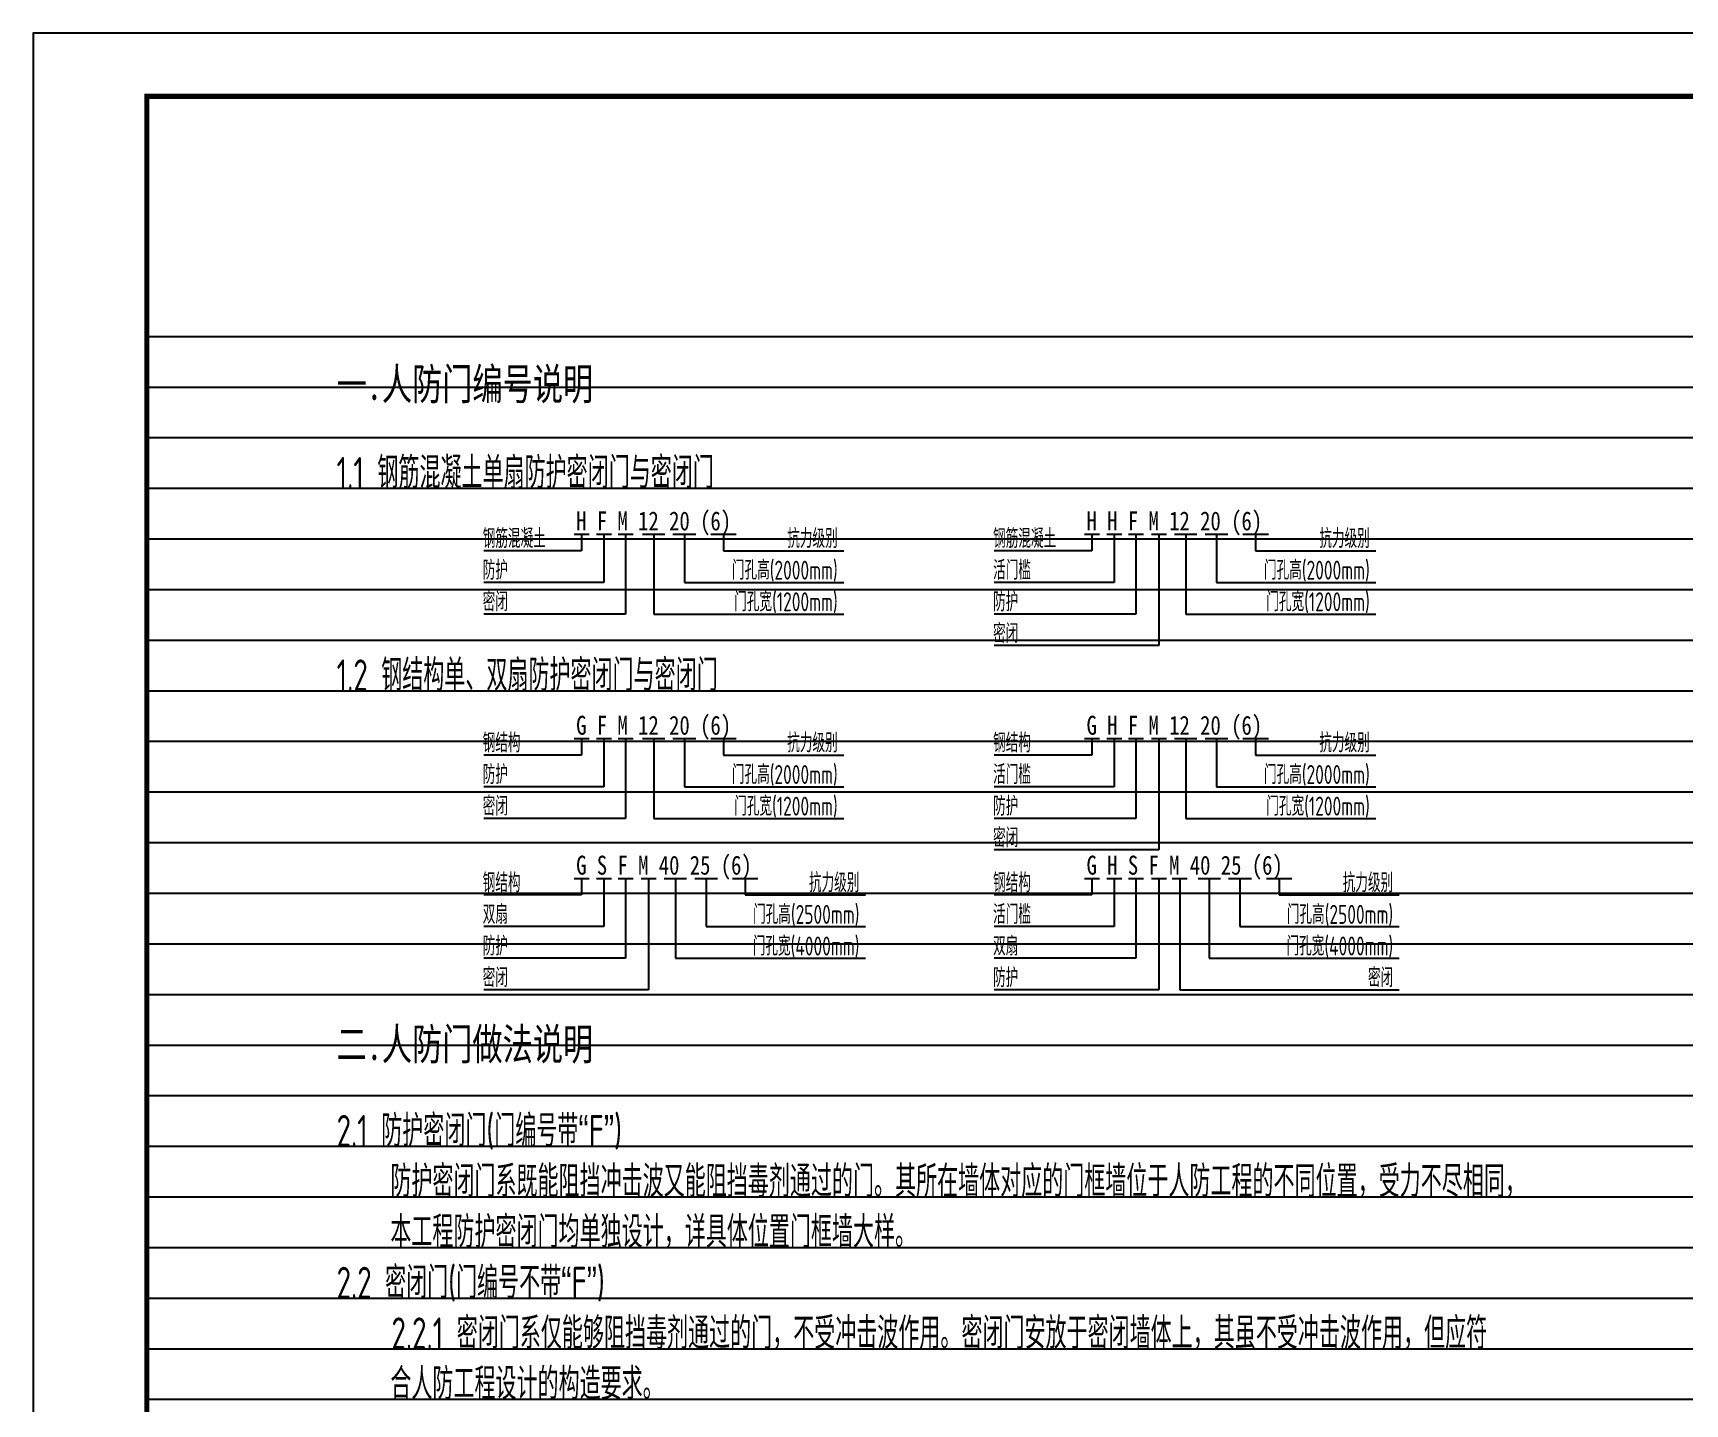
# Model space of a CAD drawing. Extents: x 37906 to 290206, y -18154 to 41246.
# Drawn here: x 37906 to 50966, y 30412 to 41246 of the extents above; entities that cross this region are included whole.
import ezdxf
from ezdxf.enums import TextEntityAlignment as Align

# ---------------------------------------------------------------- set-up
doc = ezdxf.new("R2010")
doc.units = 0
doc.header["$LTSCALE"] = 1000
doc.header["$MEASUREMENT"] = 0
for name, color, linetype in [('DIM_SYMB', 3, 'Continuous'), ('ECA_TK', 7, 'Continuous'), ('PUB_TEXT', 7, 'Continuous'), ('TEXT', 7, 'Continuous'), ('tk', 7, 'Continuous')]:
    doc.layers.add(name, color=color, linetype=linetype)
doc.styles.add('-黑体', font='simhei.ttf', dxfattribs={"width": 0.8})
doc.styles.add('TSSD_Label', font='tssdeng2.shx', dxfattribs={"width": 0.7, "bigfont": 'tssdchn.shx'})
doc.styles.add('TSSD_Rein', font='tssdeng2.shx', dxfattribs={"width": 0.7, "bigfont": 'tssdchn.shx'})
doc.styles.add('黑体', font='simhei.ttf', dxfattribs={"width": 0.8})

# ---------------------------------------------------------------- blocks, each defined once
blk = doc.blocks.new('10B_A1')
at = {"layer": 'ECA_TK'}
blk.add_lwpolyline([(0, 0), (841, 0), (841, 594), (0, 594)], close=True, dxfattribs=at)
at = {"layer": 'ECA_TK', "const_width": 0.8}
blk.add_lwpolyline([(831, 10), (831, 584), (18, 584), (18, 10)], close=True, dxfattribs=at)
blk = doc.blocks.new('20190225.14171298')
at = {"layer": 'Defpoints', "color": 8, "lineweight": -3}
for p, q in [((37350, 26400), (0, 26400)), ((37350, 26000), (0, 26000)), ((37350, 25600), (0, 25600)), ((37350, 25200), (0, 25200)), ((37350, 24800), (0, 24800)), ((37350, 24400), (0, 24400)), ((37350, 24000), (0, 24000)), ((37350, 23600), (0, 23600)), ((37350, 23200), (0, 23200)), ((37350, 22800), (0, 22800)), ((37350, 22400), (0, 22400)), ((37350, 22000), (0, 22000)), ((37350, 21600), (0, 21600)), ((37350, 21200), (0, 21200)), ((37350, 20800), (0, 20800)), ((37350, 20400), (0, 20400)), ((37350, 20000), (0, 20000)), ((37350, 19600), (0, 19600)), ((37350, 19200), (0, 19200)), ((37350, 18800), (0, 18800)), ((37350, 18400), (0, 18400)), ((37350, 18000), (0, 18000))]:
    blk.add_line(p, q, dxfattribs=at)

msp = doc.modelspace()

# ---------------------------------------------------------------- linework, layer by layer
at = {"layer": 'PUB_TEXT'}
for p, q in [((42184.1, 37284.8), (42302.1, 37284.8)), ((42243.1, 37284.8), (42243.1, 37155.1)), ((42360.9, 37284.8), (42478.9, 37284.8)), ((42419.9, 37284.8), (42419.9, 36905.1)), ((42532.1, 37284.8), (42650.1, 37284.8)), ((42591.1, 37284.8), (42591.1, 36655.1)), ((42725.1, 37284.8), (42901.5, 37284.8)), ((42813.3, 37284.8), (42813.3, 36655.1)), ((42965.6, 37284.8), (43146.5, 37284.8)), ((43056.1, 37284.8), (43056.1, 36905.1)), ((43265.2, 37284.8), (43465.8, 37284.8)), ((43365.5, 37284.8), (43365.5, 37155.1)), ((46219, 37284.8), (46337, 37284.8)), ((46278, 37284.8), (46278, 37155.1)), ((46395.8, 37284.8), (46513.8, 37284.8)), ((46454.8, 37284.8), (46454.8, 36905.1)), ((46567, 37284.8), (46685, 37284.8)), ((46626, 37284.8), (46626, 36655.1)), ((46748.5, 37284.8), (46866.5, 37284.8)), ((46807.5, 37284.8), (46807.5, 36405.1)), ((46931.8, 37284.8), (47108.2, 37284.8)), ((47020, 37284.8), (47020, 36655.1)), ((47172.3, 37284.8), (47353.2, 37284.8)), ((47262.8, 37284.8), (47262.8, 36905.1)), ((47472, 37284.8), (47672.6, 37284.8)), ((47572.3, 37284.8), (47572.3, 37155.1)), ((42243.1, 37155.1), (41469.6, 37155.1)), ((43365.5, 37155.1), (44315.3, 37155.1)), ((46278, 37155.1), (45504.5, 37155.1)), ((47572.3, 37155.1), (48522.1, 37155.1)), ((42419.9, 36905.1), (41469.6, 36905.1)), ((43056.1, 36905.1), (44315.3, 36905.1)), ((46454.8, 36905.1), (45504.5, 36905.1)), ((47262.8, 36905.1), (48522.1, 36905.1)), ((42591.1, 36655.1), (41469.6, 36655.1)), ((42813.3, 36655.1), (44315.3, 36655.1)), ((46626, 36655.1), (45504.5, 36655.1)), ((47020, 36655.1), (48522.1, 36655.1)), ((46807.5, 36405.1), (45504.5, 36405.1)), ((42184.1, 35670), (42302.1, 35670)), ((42243.1, 35670), (42243.1, 35540.3)), ((42360.9, 35670), (42478.9, 35670)), ((42419.9, 35670), (42419.9, 35290.3)), ((42532.1, 35670), (42650.1, 35670)), ((42591.1, 35670), (42591.1, 35040.3)), ((42725.1, 35670), (42901.5, 35670)), ((42813.3, 35670), (42813.3, 35040.3)), ((42965.6, 35670), (43146.5, 35670)), ((43056.1, 35670), (43056.1, 35290.3)), ((43265.2, 35670), (43465.8, 35670)), ((43365.5, 35670), (43365.5, 35540.3)), ((46219, 35670), (46337, 35670)), ((46278, 35670), (46278, 35540.3)), ((46395.8, 35670), (46513.8, 35670)), ((46454.8, 35670), (46454.8, 35290.3)), ((46567, 35670), (46685, 35670)), ((46626, 35670), (46626, 35040.3)), ((46748.5, 35670), (46866.5, 35670)), ((46807.5, 35670), (46807.5, 34790.3)), ((46931.8, 35670), (47108.2, 35670)), ((47020, 35670), (47020, 35040.3)), ((47172.3, 35670), (47353.2, 35670)), ((47262.8, 35670), (47262.8, 35290.3)), ((47472, 35670), (47672.6, 35670)), ((47572.3, 35670), (47572.3, 35540.3)), ((42243.1, 35540.3), (41469.6, 35540.3)), ((43365.5, 35540.3), (44315.3, 35540.3)), ((46278, 35540.3), (45504.5, 35540.3)), ((47572.3, 35540.3), (48522.1, 35540.3)), ((42419.9, 35290.3), (41469.6, 35290.3)), ((43056.1, 35290.3), (44315.3, 35290.3)), ((46454.8, 35290.3), (45504.5, 35290.3)), ((47262.8, 35290.3), (48522.1, 35290.3)), ((42591.1, 35040.3), (41469.6, 35040.3)), ((42813.3, 35040.3), (44315.3, 35040.3)), ((46626, 35040.3), (45504.5, 35040.3)), ((47020, 35040.3), (48522.1, 35040.3)), ((46807.5, 34790.3), (45504.5, 34790.3)), ((42184.1, 34564.3), (42302.1, 34564.3)), ((42243.1, 34564.3), (42243.1, 34434.6)), ((42360.9, 34564.3), (42478.9, 34564.3)), ((42419.9, 34564.3), (42419.9, 34184.6)), ((42532.1, 34564.3), (42650.1, 34564.3)), ((42591.1, 34564.3), (42591.1, 33934.6)), ((42713.5, 34564.3), (42831.5, 34564.3)), ((42772.5, 34564.3), (42772.5, 33684.6)), ((42896.9, 34564.3), (43073.3, 34564.3)), ((42985.1, 34564.3), (42985.1, 33934.6)), ((43137.4, 34564.3), (43318.3, 34564.3)), ((43227.9, 34564.3), (43227.9, 34184.6)), ((43437, 34564.3), (43637.6, 34564.3)), ((43537.3, 34564.3), (43537.3, 34434.6)), ((46219, 34564.3), (46337, 34564.3)), ((46278, 34564.3), (46278, 34434.6)), ((46395.8, 34564.3), (46513.8, 34564.3)), ((46454.8, 34564.3), (46454.8, 34184.6)), ((46567, 34564.3), (46685, 34564.3)), ((46626, 34564.3), (46626, 33934.6)), ((46748.5, 34564.3), (46866.5, 34564.3)), ((46807.5, 34564.3), (46807.5, 33684.6)), ((46912.5, 34564.3), (47030.6, 34564.3)), ((46971.5, 34564.3), (46971.5, 33684.6)), ((47116.8, 34564.3), (47293.2, 34564.3)), ((47205, 34564.3), (47205, 33934.6)), ((47357.4, 34564.3), (47538.3, 34564.3)), ((47447.8, 34564.3), (47447.8, 34184.6)), ((47657, 34564.3), (47857.6, 34564.3)), ((47757.3, 34564.3), (47757.3, 34434.6)), ((42243.1, 34434.6), (41469.6, 34434.6)), ((43537.3, 34434.6), (44487.1, 34434.6)), ((46278, 34434.6), (45504.5, 34434.6)), ((47757.3, 34434.6), (48707.1, 34434.6)), ((42419.9, 34184.6), (41469.6, 34184.6)), ((43227.9, 34184.6), (44487.1, 34184.6)), ((46454.8, 34184.6), (45504.5, 34184.6)), ((47447.8, 34184.6), (48707.1, 34184.6)), ((42591.1, 33934.6), (41469.6, 33934.6)), ((42985.1, 33934.6), (44487.1, 33934.6)), ((46626, 33934.6), (45504.5, 33934.6)), ((47205, 33934.6), (48707.1, 33934.6)), ((42772.5, 33684.6), (41469.6, 33684.6)), ((46807.5, 33684.6), (45504.5, 33684.6)), ((46971.5, 33684.6), (48707.1, 33684.6))]:
    msp.add_line(p, q, dxfattribs=at)

# ---------------------------------------------------------------- block references
at = {"layer": 'DIM_SYMB'}
msp.add_blockref('20190225.14171298', (38806.2, 12446.3), dxfattribs=at)
at = {"layer": 'tk', "xscale": 50, "yscale": 50, "zscale": 50}
msp.add_blockref('10B_A1', (37906.2, 11546.3), dxfattribs=at)

# ---------------------------------------------------------------- texts
at = {"layer": 'PUB_TEXT'}
for s, style, width, p in [('H F M 12 20 (6)', '-黑体', 0.8, (42200.4, 37315.6)), ('H H F M 12 20 (6)', '-黑体', 0.8, (46235.4, 37315.6)), ('钢筋混凝土', 'TSSD_Rein', 0.7, (41461.3, 37176.8)), ('钢筋混凝土', 'TSSD_Rein', 0.7, (45496.3, 37176.8)), ('防护', 'TSSD_Rein', 0.7, (41461.3, 36926.8)), ('活门槛', 'TSSD_Rein', 0.7, (45496.3, 36926.8)), ('密闭', 'TSSD_Rein', 0.7, (41461.3, 36676.8)), ('防护', 'TSSD_Rein', 0.7, (45496.3, 36676.8)), ('密闭', 'TSSD_Rein', 0.7, (45496.3, 36426.8)), ('G F M 12 20 (6)', '-黑体', 0.8, (42200.4, 35700.8)), ('G H F M 12 20 (6)', '-黑体', 0.8, (46235.4, 35700.8)), ('钢结构', 'TSSD_Rein', 0.7, (41461.3, 35561.9)), ('钢结构', 'TSSD_Rein', 0.7, (45496.3, 35561.9)), ('防护', 'TSSD_Rein', 0.7, (41461.3, 35311.9)), ('活门槛', 'TSSD_Rein', 0.7, (45496.3, 35311.9)), ('密闭', 'TSSD_Rein', 0.7, (41461.3, 35061.9)), ('防护', 'TSSD_Rein', 0.7, (45496.3, 35061.9)), ('密闭', 'TSSD_Rein', 0.7, (45496.3, 34811.9)), ('G S F M 40 25 (6)', '-黑体', 0.8, (42200.4, 34595.2)), ('G H S F M 40 25 (6)', '-黑体', 0.8, (46235.4, 34595.2)), ('钢结构', 'TSSD_Rein', 0.7, (41461.3, 34456.3)), ('钢结构', 'TSSD_Rein', 0.7, (45496.3, 34456.3)), ('双扇', 'TSSD_Rein', 0.7, (41461.3, 34206.3)), ('活门槛', 'TSSD_Rein', 0.7, (45496.3, 34206.3)), ('防护', 'TSSD_Rein', 0.7, (41461.3, 33956.3)), ('双扇', 'TSSD_Rein', 0.7, (45496.3, 33956.3)), ('密闭', 'TSSD_Rein', 0.7, (41461.3, 33706.3)), ('防护', 'TSSD_Rein', 0.7, (45496.3, 33706.3))]:
    msp.add_text(s, height=150, dxfattribs=dict(at, style=style, width=width)).set_placement(p)
at = {"layer": 'PUB_TEXT', "style": 'TSSD_Rein', "width": 0.7}
for s, p in [('抗力级别', (44267.8, 37176.8)), ('抗力级别', (48474.5, 37176.8)), ('门孔高(2000mm)', (44267.8, 36926.8)), ('门孔高(2000mm)', (48474.5, 36926.8)), ('门孔宽(1200mm)', (44267.8, 36676.8)), ('门孔宽(1200mm)', (48474.5, 36676.8)), ('抗力级别', (44267.8, 35561.9)), ('抗力级别', (48474.5, 35561.9)), ('门孔高(2000mm)', (44267.8, 35311.9)), ('门孔高(2000mm)', (48474.5, 35311.9)), ('门孔宽(1200mm)', (44267.8, 35061.9)), ('门孔宽(1200mm)', (48474.5, 35061.9)), ('抗力级别', (44439.5, 34456.3)), ('抗力级别', (48659.5, 34456.3)), ('门孔高(2500mm)', (44439.5, 34206.3)), ('门孔高(2500mm)', (48659.5, 34206.3)), ('门孔宽(4000mm)', (44439.5, 33956.3)), ('门孔宽(4000mm)', (48659.5, 33956.3)), ('密闭', (48659.5, 33706.3))]:
    msp.add_text(s, height=150, dxfattribs=at).set_placement(p, align=Align.RIGHT)
at = {"layer": 'TEXT', "width": 0.7}
for s, style, p in [('一.人防门编号说明', '黑体', (40306.2, 38347.9)), ('1.1 钢筋混凝土单扇防护密闭门与密闭门', 'TSSD_Label', (40306.2, 37646.3)), ('1.2 钢结构单、双扇防护密闭门与密闭门', 'TSSD_Label', (40306.2, 36046.3)), ('二.人防门做法说明', '黑体', (40306.2, 33131.2)), ('2.1 防护密闭门(门编号带“F”)', 'TSSD_Label', (40306.2, 32446.3)), ('防护密闭门系既能阻挡冲击波又能阻挡毒剂通过的门。其所在墙体对应的门框墙位于人防工程的不同位置，受力不尽相同，', 'TSSD_Label', (40731.2, 32046.3)), ('本工程防护密闭门均单独设计，详具体位置门框墙大样。', 'TSSD_Label', (40731.2, 31646.3)), ('2.2 密闭门(门编号不带“F”)', 'TSSD_Label', (40306.2, 31246.3)), ('2.2.1 密闭门系仅能够阻挡毒剂通过的门，不受冲击波作用。密闭门安放于密闭墙体上，其虽不受冲击波作用，但应符', 'TSSD_Label', (40739.9, 30846.3)), ('合人防工程设计的构造要求。', 'TSSD_Label', (40731.2, 30446.3))]:
    msp.add_text(s, height=250, dxfattribs=dict(at, style=style)).set_placement(p)

doc.saveas('drawing.dxf')
